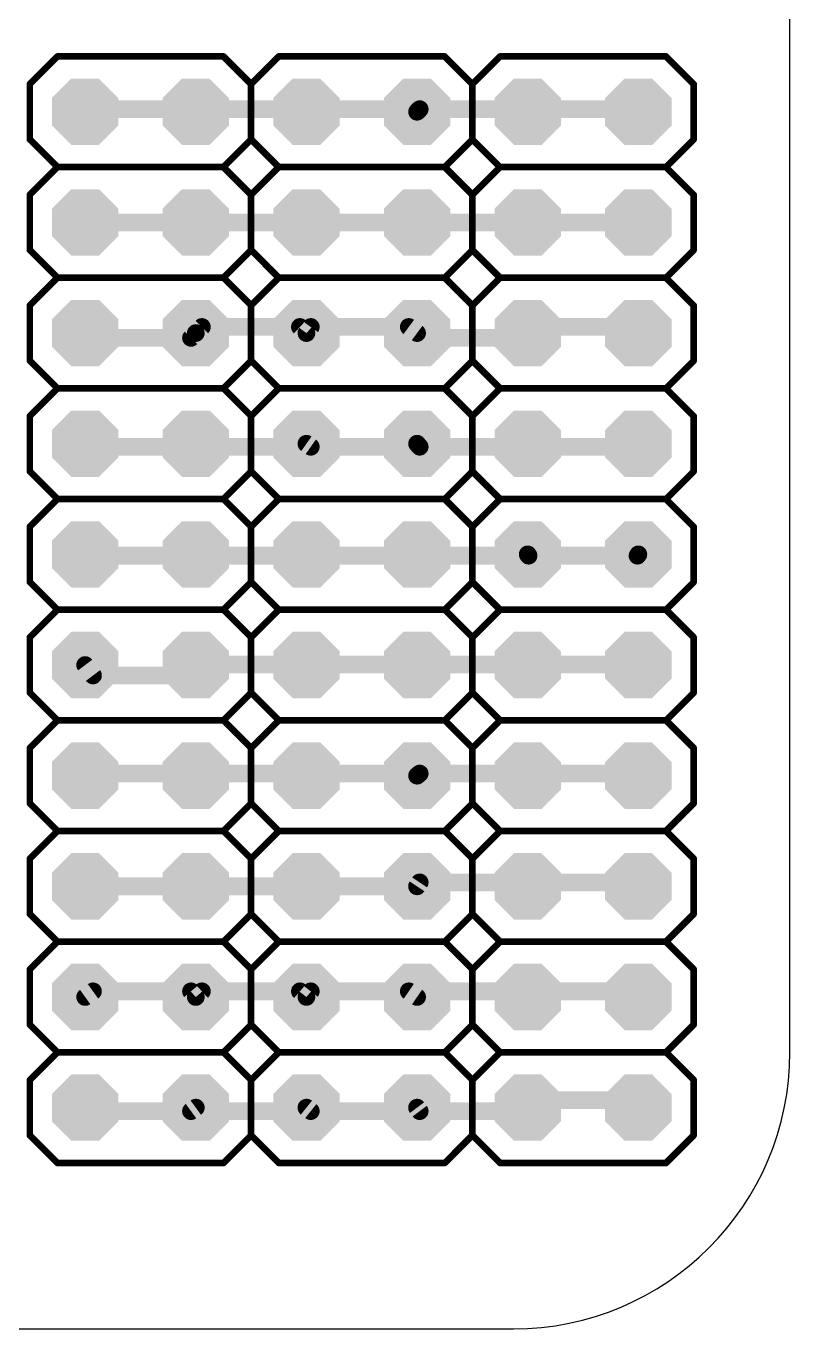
# Model space of a CAD drawing. Extents: x -12 to 133, y -27 to 98.
# Drawn here: x 82.46 to 100, y 0 to 29.91 of the extents above; entities that cross this region are included whole.
import ezdxf

# ---------------------------------------------------------------- set-up
doc = ezdxf.new("R2010")
doc.units = 0
for name, color, linetype in [('1', 12, 'CONTINUOUS'), ('17', 110, 'CONTINUOUS'), ('20', 31, 'CONTINUOUS'), ('21', 253, 'CONTINUOUS'), ('23', 53, 'CONTINUOUS'), ('51', 253, 'CONTINUOUS')]:
    doc.layers.add(name, color=color, linetype=linetype)

# ---------------------------------------------------------------- blocks, each defined once
blk = doc.blocks.new('RECT')
blk.add_solid([(-0.5, -0.5), (0.5, -0.5), (-0.5, 0.5), (0.5, 0.5)])
blk = doc.blocks.new('OCTAGONP')
at = {"const_width": 0.5}
blk.add_lwpolyline([(-0.25, -0.1036), (-0.25, 0.1036), (-0.1036, 0.25), (0.1036, 0.25), (0.25, 0.1036), (0.25, -0.1036), (0.1036, -0.25), (-0.1036, -0.25), (-0.25, -0.1036), (-0.25, 0.1036)], dxfattribs=at)

msp = doc.modelspace()

# ---------------------------------------------------------------- linework, layer by layer
at = {"layer": '1', "const_width": 0.4064}
for points in [[(84, 28), (83.82, 27.94)], [(86.25, 28), (84, 28)], [(86.25, 28), (86.36, 27.94)], [(86.5, 28), (86.36, 27.94)], [(88.75, 28), (86.5, 28)], [(88.75, 28), (88.9, 27.94)], [(89, 28), (88.9, 27.94)], [(91.25, 28), (89, 28)], [(91.25, 28), (91.44, 27.94)], [(91.5, 28), (91.44, 27.94)], [(91.5, 28), (93.75, 28)], [(93.75, 28), (93.98, 27.94)], [(94, 28), (93.98, 27.94)], [(94, 28), (96.5, 28)], [(96.5, 28), (96.52, 27.94)], [(86.36, 25.4), (83.82, 25.4)], [(88.9, 25.4), (86.36, 25.4)], [(91.44, 25.4), (88.9, 25.4)], [(91.44, 25.4), (93.98, 25.4)], [(93.98, 25.4), (96.52, 25.4)], [(84, 22.75), (83.82, 22.86)], [(86.25, 22.75), (86.36, 22.86)], [(86.5, 23), (86.36, 22.86)], [(88.75, 23), (86.5, 23)], [(88.75, 23), (88.9, 22.86)], [(89, 23), (88.9, 22.86)], [(91.25, 23), (89, 23)], [(91.25, 23), (91.44, 22.86)], [(91.5, 22.75), (91.44, 22.86)], [(93.75, 22.75), (93.98, 22.86)], [(94, 23), (93.98, 22.86)], [(94, 23), (96.5, 23)], [(96.5, 23), (96.52, 22.86)], [(86.25, 22.75), (84, 22.75)], [(91.5, 22.75), (93.75, 22.75)], [(84, 20.25), (83.82, 20.32)], [(86.25, 20.25), (84, 20.25)], [(86.25, 20.25), (86.36, 20.32)], [(86.5, 20.25), (86.36, 20.32)], [(88.75, 20.25), (86.5, 20.25)], [(88.75, 20.25), (88.9, 20.32)], [(89, 20.25), (88.9, 20.32)], [(91.25, 20.25), (89, 20.25)], [(91.25, 20.25), (91.44, 20.32)], [(91.5, 20.25), (91.44, 20.32)], [(91.5, 20.25), (93.75, 20.25)], [(93.75, 20.25), (93.98, 20.32)], [(94, 20.25), (93.98, 20.32)], [(94, 20.25), (96.5, 20.25)], [(96.5, 20.25), (96.52, 20.32)], [(84, 17.75), (83.82, 17.78)], [(86.25, 17.75), (84, 17.75)], [(86.25, 17.75), (86.36, 17.78)], [(86.5, 17.75), (86.36, 17.78)], [(88.75, 17.75), (86.5, 17.75)], [(88.75, 17.75), (88.9, 17.78)], [(89, 17.75), (88.9, 17.78)], [(91.25, 17.75), (89, 17.75)], [(91.25, 17.75), (91.44, 17.78)], [(91.5, 17.75), (91.44, 17.78)], [(91.5, 17.75), (93.75, 17.75)], [(93.75, 17.75), (93.98, 17.78)], [(94, 17.75), (93.98, 17.78)], [(94, 17.75), (96.5, 17.75)], [(96.5, 17.75), (96.52, 17.78)], [(84, 15), (83.82, 15.24)], [(86.25, 15), (86.36, 15.24)], [(86.5, 15.25), (86.36, 15.24)], [(88.75, 15.25), (86.5, 15.25)], [(88.75, 15.25), (88.9, 15.24)], [(89, 15.25), (88.9, 15.24)], [(91.25, 15.25), (89, 15.25)], [(91.25, 15.25), (91.44, 15.24)], [(91.5, 15.25), (91.44, 15.24)], [(91.5, 15.25), (93.75, 15.25)], [(93.75, 15.25), (93.98, 15.24)], [(94, 15.25), (93.98, 15.24)], [(94, 15.25), (96.5, 15.25)], [(96.5, 15.25), (96.52, 15.24)], [(86.25, 15), (84, 15)], [(84, 12.75), (83.82, 12.7)], [(86.25, 12.75), (84, 12.75)], [(86.25, 12.75), (86.36, 12.7)], [(86.5, 12.75), (86.36, 12.7)], [(88.75, 12.75), (86.5, 12.75)], [(88.75, 12.75), (88.9, 12.7)], [(89, 12.75), (88.9, 12.7)], [(91.25, 12.75), (89, 12.75)], [(91.25, 12.75), (91.44, 12.7)], [(91.5, 12.75), (91.44, 12.7)], [(91.5, 12.75), (93.75, 12.75)], [(93.75, 12.75), (93.98, 12.7)], [(94, 12.75), (93.98, 12.7)], [(94, 12.75), (96.5, 12.75)], [(96.5, 12.75), (96.52, 12.7)], [(86.36, 10.16), (83.82, 10.16)], [(88.9, 10.16), (86.36, 10.16)], [(91.44, 10.16), (88.9, 10.16)], [(91.5, 10.25), (91.44, 10.16)], [(91.5, 10.25), (93.75, 10.25)], [(93.75, 10.25), (93.98, 10.16)], [(94, 10.25), (93.98, 10.16)], [(94, 10.25), (96.5, 10.25)], [(96.5, 10.25), (96.52, 10.16)], [(84, 7.75), (83.82, 7.62)], [(86.25, 7.75), (84, 7.75)], [(86.25, 7.75), (86.36, 7.62)], [(86.5, 7.75), (86.36, 7.62)], [(88.75, 7.75), (86.5, 7.75)], [(88.75, 7.75), (88.9, 7.62)], [(89, 7.75), (88.9, 7.62)], [(91.25, 7.75), (89, 7.75)], [(91.25, 7.75), (91.44, 7.62)], [(91.5, 7.75), (91.44, 7.62)], [(91.5, 7.75), (93.75, 7.75)], [(93.75, 7.75), (93.98, 7.62)], [(94, 7.75), (93.98, 7.62)], [(94, 7.75), (96.5, 7.75)], [(96.5, 7.75), (96.52, 7.62)], [(94, 5.25), (93.98, 5.08)], [(94, 5.25), (96.5, 5.25)], [(96.5, 5.25), (96.52, 5.08)], [(84, 5), (83.82, 5.08)], [(86.25, 5), (84, 5)], [(86.25, 5), (86.36, 5.08)], [(86.5, 5), (86.36, 5.08)], [(88.75, 5), (86.5, 5)], [(88.75, 5), (88.9, 5.08)], [(89, 5), (88.9, 5.08)], [(91.25, 5), (89, 5)], [(91.25, 5), (91.44, 5.08)], [(91.5, 5), (91.44, 5.08)], [(91.5, 5), (93.75, 5)], [(93.75, 5), (93.98, 5.08)]]:
    msp.add_lwpolyline(points, dxfattribs=at)
at = {"layer": '1', "const_width": 0.2032}
for points in [[(83.7879, 28.0364, 1), (83.8521, 27.8436)], [(84, 28.1016, 1), (84, 27.8984)], [(84.0321, 27.9036, 1), (83.9679, 28.0964)], [(86.2987, 28.0892, 1), (86.2013, 27.9108)], [(86.25, 27.8984, 1), (86.25, 28.1016)], [(86.32, 28.0334, 1), (86.4, 27.8466)], [(86.3113, 27.8508, 1), (86.4087, 28.0292)], [(86.5, 28.1016, 1), (86.5, 27.8984)], [(86.54, 27.9066, 1), (86.46, 28.0934)], [(88.7877, 28.0943, 1), (88.7123, 27.9057)], [(88.75, 27.8984, 1), (88.75, 28.1016)], [(88.8477, 28.0271, 1), (88.9523, 27.8529)], [(88.8623, 27.8457, 1), (88.9377, 28.0343)], [(89, 28.1016, 1), (89, 27.8984)], [(89.0523, 27.9129, 1), (88.9477, 28.0871)], [(91.2806, 28.0969, 1), (91.2194, 27.9031)], [(91.25, 27.8984, 1), (91.25, 28.1016)], [(91.3682, 28.0118, 1), (91.5118, 27.8682)], [(91.5, 28.1016, 1), (91.5, 27.8984)], [(91.4094, 27.8431, 1), (91.4706, 28.0369)], [(91.5718, 27.9282, 1), (91.4282, 28.0718)], [(93.7756, 28.0983, 1), (93.7244, 27.9017)], [(93.75, 27.8984, 1), (93.75, 28.1016)], [(94, 28.1016, 1), (94, 27.8984)], [(94.0964, 27.9679, 1), (93.9036, 28.0321)], [(93.9544, 27.8417, 1), (94.0056, 28.0383)], [(96.5964, 28.0321, 1), (96.4036, 27.9679)], [(96.5, 27.8984, 1), (96.5, 28.1016)], [(93.8836, 27.9721, 1), (94.0764, 27.9079)], [(96.4236, 27.9079, 1), (96.6164, 27.9721)], [(83.82, 25.5016, 1), (83.82, 25.2984)], [(86.36, 25.5016, 1), (86.36, 25.2984)], [(86.36, 25.2984, 1), (86.36, 25.5016)], [(88.9, 25.5016, 1), (88.9, 25.2984)], [(88.9, 25.2984, 1), (88.9, 25.5016)], [(91.44, 25.5016, 1), (91.44, 25.2984)], [(91.44, 25.2984, 1), (91.44, 25.5016)], [(93.98, 25.5016, 1), (93.98, 25.2984)], [(93.98, 25.2984, 1), (93.98, 25.5016)], [(96.52, 25.2984, 1), (96.52, 25.5016)], [(83.873, 22.9467, 1), (83.767, 22.7733)], [(86.2882, 22.9318, 1), (86.4318, 22.7882)], [(86.4318, 22.7882, 1), (86.2882, 22.9318)], [(86.5, 23.1016, 1), (86.5, 22.8984)], [(86.5718, 22.9282, 1), (86.4282, 23.0718)], [(88.8193, 23.0743, 1), (88.6807, 22.9257)], [(88.75, 22.8984, 1), (88.75, 23.1016)], [(88.8307, 22.7857, 1), (88.9693, 22.9343)], [(89, 23.1016, 1), (89, 22.8984)], [(89.0827, 22.9409, 1), (88.9173, 23.0591)], [(91.3103, 23.0818, 1), (91.1897, 22.9182)], [(91.25, 22.8984, 1), (91.25, 23.1016)], [(91.5292, 22.9087, 1), (91.3508, 22.8113)], [(91.3797, 22.7782, 1), (91.5003, 22.9418)], [(94, 23.1016, 1), (94, 22.8984)], [(94.1006, 22.9856, 1), (93.8994, 23.0144)], [(94.0238, 22.7683, 1), (93.9362, 22.9517)], [(96.6006, 23.0144, 1), (96.3994, 22.9856)], [(96.5, 22.8984, 1), (96.5, 23.1016)], [(84, 22.8516, 1), (84, 22.6484)], [(83.947, 22.6633, 1), (84.053, 22.8367)], [(86.1782, 22.8218, 1), (86.3218, 22.6782)], [(86.25, 22.6484, 1), (86.25, 22.8516)], [(88.8173, 22.9191, 1), (88.9827, 22.8009)], [(91.5, 22.8516, 1), (91.5, 22.6484)], [(91.4108, 22.7013, 1), (91.5892, 22.7987)], [(93.7062, 22.8417, 1), (93.7938, 22.6583)], [(93.75, 22.6484, 1), (93.75, 22.8516)], [(93.8794, 22.8744, 1), (94.0806, 22.8456)], [(96.4194, 22.8456, 1), (96.6206, 22.8744)], [(83.8568, 20.4147, 1), (83.7832, 20.2253)], [(84, 20.3516, 1), (84, 20.1484)], [(83.9632, 20.1553, 1), (84.0368, 20.3447)], [(86.1955, 20.3357, 1), (86.3045, 20.1643)], [(86.25, 20.1484, 1), (86.25, 20.3516)], [(86.4054, 20.4109, 1), (86.3146, 20.2291)], [(86.4145, 20.2343, 1), (86.3055, 20.4057)], [(86.5, 20.3516, 1), (86.5, 20.1484)], [(86.4546, 20.1591, 1), (86.5454, 20.3409)], [(88.707, 20.3421, 1), (88.793, 20.1579)], [(88.75, 20.1484, 1), (88.75, 20.3516)], [(88.9583, 20.4032, 1), (88.8417, 20.2368)], [(88.943, 20.2279, 1), (88.857, 20.4121)], [(89, 20.3516, 1), (89, 20.1484)], [(88.9417, 20.1668, 1), (89.0583, 20.3332)], [(91.2149, 20.3453, 1), (91.2851, 20.1547)], [(91.25, 20.1484, 1), (91.25, 20.3516)], [(91.5171, 20.3861, 1), (91.3629, 20.2539)], [(91.5, 20.3516, 1), (91.5, 20.1484)], [(91.4751, 20.2247, 1), (91.4049, 20.4153)], [(91.4229, 20.1839, 1), (91.5771, 20.3161)], [(93.7204, 20.3472, 1), (93.7796, 20.1528)], [(93.75, 20.1484, 1), (93.75, 20.3516)], [(94.0777, 20.3479, 1), (93.8823, 20.2921)], [(94, 20.3516, 1), (94, 20.1484)], [(93.9023, 20.2221, 1), (94.0977, 20.2779)], [(94.0096, 20.2228, 1), (93.9504, 20.4172)], [(96.4023, 20.2779, 1), (96.5977, 20.2221)], [(96.6177, 20.2921, 1), (96.4223, 20.3479)], [(96.5, 20.1484, 1), (96.5, 20.3516)], [(83.8367, 17.8802, 1), (83.8033, 17.6798)], [(84, 17.8516, 1), (84, 17.6484)], [(83.9833, 17.6498, 1), (84.0167, 17.8502)], [(86.2233, 17.848, 1), (86.2767, 17.652)], [(86.25, 17.6484, 1), (86.25, 17.8516)], [(86.3813, 17.8793, 1), (86.3387, 17.6807)], [(86.3867, 17.682, 1), (86.3333, 17.878)], [(86.5, 17.8516, 1), (86.5, 17.6484)], [(86.4787, 17.6507, 1), (86.5213, 17.8493)], [(88.7301, 17.8496, 1), (88.7699, 17.6504)], [(88.75, 17.6484, 1), (88.75, 17.8516)], [(88.9292, 17.8773, 1), (88.8708, 17.6827)], [(88.9199, 17.6804, 1), (88.8801, 17.8796)], [(89, 17.8516, 1), (89, 17.6484)], [(88.9708, 17.6527, 1), (89.0292, 17.8473)], [(91.2342, 17.8504, 1), (91.2658, 17.6496)], [(91.25, 17.6484, 1), (91.25, 17.8516)], [(91.4854, 17.8709, 1), (91.3946, 17.6891)], [(91.5, 17.8516, 1), (91.5, 17.6484)], [(91.4558, 17.6796, 1), (91.4242, 17.8804)], [(93.7369, 17.8507, 1), (93.7631, 17.6493)], [(93.75, 17.6484, 1), (93.75, 17.8516)], [(94.0645, 17.8364, 1), (93.8955, 17.7236)], [(94, 17.8516, 1), (94, 17.6484)], [(93.9931, 17.6793, 1), (93.9669, 17.8807)], [(96.6045, 17.7236, 1), (96.4355, 17.8364)], [(96.5, 17.6484, 1), (96.5, 17.8516)], [(91.4546, 17.6591, 1), (91.5454, 17.8409)], [(93.9155, 17.6936, 1), (94.0845, 17.8064)], [(96.4155, 17.8064, 1), (96.5845, 17.6936)], [(83.9013, 15.301, 1), (83.7387, 15.179)], [(86.3528, 15.3413, 1), (86.3672, 15.1387)], [(86.4524, 15.1977, 1), (86.2676, 15.2823)], [(86.5, 15.3516, 1), (86.5, 15.1484)], [(86.5072, 15.1487, 1), (86.4928, 15.3513)], [(88.7568, 15.3514, 1), (88.7432, 15.1486)], [(88.75, 15.1484, 1), (88.75, 15.3516)], [(88.8899, 15.3411, 1), (88.9101, 15.1389)], [(88.8932, 15.1386, 1), (88.9068, 15.3414)], [(89, 15.3516, 1), (89, 15.1484)], [(89.0101, 15.1489, 1), (88.9899, 15.3511)], [(91.2553, 15.3515, 1), (91.2447, 15.1485)], [(91.25, 15.1484, 1), (91.25, 15.3516)], [(91.4233, 15.3402, 1), (91.4567, 15.1398)], [(91.5, 15.3516, 1), (91.5, 15.1484)], [(91.4347, 15.1385, 1), (91.4453, 15.3415)], [(91.5167, 15.1498, 1), (91.4833, 15.3502)], [(93.7544, 15.3515, 1), (93.7456, 15.1485)], [(93.75, 15.1484, 1), (93.75, 15.3516)], [(93.9346, 15.3309, 1), (94.0254, 15.1491)], [(94, 15.3516, 1), (94, 15.1484)], [(94.0454, 15.1591, 1), (93.9546, 15.3409)], [(93.9756, 15.1385, 1), (93.9844, 15.3415)], [(96.5454, 15.3409, 1), (96.4546, 15.1591)], [(96.4746, 15.1491, 1), (96.5654, 15.3309)], [(96.5, 15.1484, 1), (96.5, 15.3516)], [(84, 15.1016, 1), (84, 14.8984)], [(83.9187, 14.939, 1), (84.0813, 15.061)], [(86.1576, 15.0423, 1), (86.3424, 14.9577)], [(86.25, 14.8984, 1), (86.25, 15.1016)], [(83.7928, 12.7979, 1), (83.8472, 12.6021)], [(84, 12.8516, 1), (84, 12.6484)], [(84.0272, 12.6521, 1), (83.9728, 12.8479)], [(86.292, 12.8425, 1), (86.208, 12.6575)], [(86.25, 12.6484, 1), (86.25, 12.8516)], [(86.3258, 12.7957, 1), (86.3942, 12.6043)], [(86.318, 12.6075, 1), (86.402, 12.7925)], [(86.5, 12.8516, 1), (86.5, 12.6484)], [(86.5342, 12.6543, 1), (86.4658, 12.8457)], [(88.7821, 12.8464, 1), (88.7179, 12.6536)], [(88.75, 12.6484, 1), (88.75, 12.8516)], [(88.8546, 12.7909, 1), (88.9454, 12.6091)], [(88.8679, 12.6036, 1), (88.9321, 12.7964)], [(89, 12.8516, 1), (89, 12.6484)], [(89.0454, 12.6591, 1), (88.9546, 12.8409)], [(91.2759, 12.8483, 1), (91.2241, 12.6517)], [(91.25, 12.6484, 1), (91.25, 12.8516)], [(91.375, 12.7781, 1), (91.505, 12.6219)], [(91.5, 12.8516, 1), (91.5, 12.6484)], [(91.4141, 12.6017, 1), (91.4659, 12.7983)], [(91.565, 12.6719, 1), (91.435, 12.8281)], [(93.7716, 12.8493, 1), (93.7284, 12.6507)], [(93.75, 12.6484, 1), (93.75, 12.8516)], [(94, 12.8516, 1), (94, 12.6484)], [(94.0943, 12.7123, 1), (93.9057, 12.7877)], [(93.9584, 12.6007, 1), (94.0016, 12.7993)], [(96.5943, 12.7877, 1), (96.4057, 12.7123)], [(96.5, 12.6484, 1), (96.5, 12.8516)], [(93.8857, 12.7377, 1), (94.0743, 12.6623)], [(96.4257, 12.6623, 1), (96.6143, 12.7377)], [(83.82, 10.2616, 1), (83.82, 10.0584)], [(86.36, 10.2616, 1), (86.36, 10.0584)], [(86.36, 10.0584, 1), (86.36, 10.2616)], [(88.9, 10.2616, 1), (88.9, 10.0584)], [(88.9, 10.0584, 1), (88.9, 10.2616)], [(91.3555, 10.2164, 1), (91.5245, 10.1036)], [(91.5, 10.3516, 1), (91.5, 10.1484)], [(91.5845, 10.1936, 1), (91.4155, 10.3064)], [(91.44, 10.0584, 1), (91.44, 10.2616)], [(93.787, 10.3446, 1), (93.713, 10.1554)], [(93.75, 10.1484, 1), (93.75, 10.3516)], [(93.8808, 10.182, 1), (94.0792, 10.138)], [(94, 10.3516, 1), (94, 10.1484)], [(94.0992, 10.228, 1), (93.9008, 10.272)], [(93.943, 10.0654, 1), (94.017, 10.2546)], [(96.5992, 10.272, 1), (96.4008, 10.228)], [(96.4208, 10.138, 1), (96.6192, 10.182)], [(96.5, 10.1484, 1), (96.5, 10.3516)], [(83.7605, 7.7024, 1), (83.8795, 7.5376)], [(84, 7.8516, 1), (84, 7.6484)], [(84.0595, 7.6676, 1), (83.9405, 7.8324)], [(86.3276, 7.8156, 1), (86.1724, 7.6844)], [(86.25, 7.6484, 1), (86.25, 7.8516)], [(86.2909, 7.6945, 1), (86.4291, 7.5455)], [(86.2824, 7.5544, 1), (86.4376, 7.6856)], [(86.5, 7.8516, 1), (86.5, 7.6484)], [(86.5691, 7.6755, 1), (86.4309, 7.8245)], [(88.8165, 7.8268, 1), (88.6835, 7.6732)], [(88.75, 7.6484, 1), (88.75, 7.8516)], [(88.8195, 7.6819, 1), (88.9805, 7.5581)], [(88.8335, 7.5432, 1), (88.9665, 7.6968)], [(89, 7.8516, 1), (89, 7.6484)], [(89.0805, 7.6881, 1), (88.9195, 7.8119)], [(91.3074, 7.8339, 1), (91.1926, 7.6661)], [(91.25, 7.6484, 1), (91.25, 7.8516)], [(91.3826, 7.5361, 1), (91.4974, 7.7039)], [(91.5, 7.8516, 1), (91.5, 7.6484)], [(91.5922, 7.7074, 1), (91.4078, 7.7926)], [(93.8, 7.8384, 1), (93.7, 7.6616)], [(93.75, 7.6484, 1), (93.75, 7.8516)], [(94, 7.8516, 1), (94, 7.6484)], [(94.1004, 7.7346, 1), (93.8996, 7.7654)], [(93.93, 7.5316, 1), (94.03, 7.7084)], [(96.6004, 7.7654, 1), (96.3996, 7.7346)], [(96.5, 7.6484, 1), (96.5, 7.8516)], [(91.3478, 7.6626, 1), (91.5322, 7.5774)], [(93.8796, 7.6354, 1), (94.0804, 7.6046)], [(96.4196, 7.6046, 1), (96.6204, 7.6354)], [(94, 5.3516, 1), (94, 5.1484)], [(94.1009, 5.2381, 1), (93.8991, 5.2619)], [(96.6009, 5.2619, 1), (96.3991, 5.2381)], [(96.5, 5.1484, 1), (96.5, 5.3516)], [(83.8613, 5.1728, 1), (83.7787, 4.9872)], [(84, 5.1016, 1), (84, 4.8984)], [(83.9587, 4.9072, 1), (84.0413, 5.0928)], [(86.1902, 5.0822, 1), (86.3098, 4.9178)], [(86.25, 4.8984, 1), (86.25, 5.1016)], [(86.4104, 5.1682, 1), (86.3096, 4.9918)], [(86.4198, 4.9978, 1), (86.3002, 5.1622)], [(86.5, 5.1016, 1), (86.5, 4.8984)], [(86.4496, 4.9118, 1), (86.5504, 5.0882)], [(88.7022, 5.0896, 1), (88.7978, 4.9104)], [(88.75, 4.8984, 1), (88.75, 5.1016)], [(88.9635, 5.1593, 1), (88.8365, 5.0007)], [(88.9478, 4.9904, 1), (88.8522, 5.1696)], [(89, 5.1016, 1), (89, 4.8984)], [(88.9365, 4.9207, 1), (89.0635, 5.0793)], [(91.2106, 5.0936, 1), (91.2894, 4.9064)], [(91.25, 4.8984, 1), (91.25, 5.1016)], [(91.5213, 5.141, 1), (91.3587, 5.019)], [(91.5, 5.1016, 1), (91.5, 4.8984)], [(91.4794, 4.9864, 1), (91.4006, 5.1736)], [(91.4187, 4.939, 1), (91.5813, 5.061)], [(93.7166, 5.096, 1), (93.7834, 4.904)], [(93.75, 4.8984, 1), (93.75, 5.1016)], [(93.8791, 5.0919, 1), (94.0809, 5.0681)], [(94.0134, 4.984, 1), (93.9466, 5.176)], [(96.4191, 5.0681, 1), (96.6209, 5.0919)]]:
    msp.add_lwpolyline(points, format="xyb", dxfattribs=at)
at = {"layer": '20'}
for p, q in [((100, 6.35), (100, 83.65)), ((6.35, 0), (93.65, 0))]:
    msp.add_line(p, q, dxfattribs=at)
msp.add_arc((93.65, 6.35), 6.35, 270, 0, dxfattribs=at)
at = {"layer": '21', "const_width": 0.1524}
for points in [[(82.55, 28.575), (83.185, 29.21)], [(83.185, 29.21), (86.995, 29.21)], [(86.995, 29.21), (87.63, 28.575)], [(87.63, 28.575), (88.265, 29.21)], [(88.265, 29.21), (92.075, 29.21)], [(92.075, 29.21), (92.71, 28.575)], [(92.71, 28.575), (93.345, 29.21)], [(93.345, 29.21), (97.155, 29.21)], [(97.155, 29.21), (97.79, 28.575)], [(82.55, 27.305), (82.55, 28.575)], [(87.63, 27.305), (87.63, 28.575)], [(87.63, 27.305), (87.63, 28.575)], [(92.71, 27.305), (92.71, 28.575)], [(92.71, 27.305), (92.71, 28.575)], [(97.79, 27.305), (97.79, 28.575)], [(83.185, 26.67), (82.55, 27.305)], [(86.995, 26.67), (87.63, 27.305)], [(88.265, 26.67), (87.63, 27.305)], [(92.075, 26.67), (92.71, 27.305)], [(93.345, 26.67), (92.71, 27.305)], [(97.155, 26.67), (97.79, 27.305)], [(82.55, 26.035), (83.185, 26.67)], [(83.185, 26.67), (86.995, 26.67)], [(86.995, 26.67), (87.63, 26.035)], [(87.63, 26.035), (88.265, 26.67)], [(88.265, 26.67), (92.075, 26.67)], [(92.075, 26.67), (92.71, 26.035)], [(92.71, 26.035), (93.345, 26.67)], [(93.345, 26.67), (97.155, 26.67)], [(97.155, 26.67), (97.79, 26.035)], [(82.55, 24.765), (82.55, 26.035)], [(87.63, 24.765), (87.63, 26.035)], [(87.63, 24.765), (87.63, 26.035)], [(92.71, 24.765), (92.71, 26.035)], [(92.71, 24.765), (92.71, 26.035)], [(97.79, 24.765), (97.79, 26.035)], [(83.185, 24.13), (82.55, 24.765)], [(86.995, 24.13), (87.63, 24.765)], [(88.265, 24.13), (87.63, 24.765)], [(92.075, 24.13), (92.71, 24.765)], [(93.345, 24.13), (92.71, 24.765)], [(97.155, 24.13), (97.79, 24.765)], [(82.55, 23.495), (83.185, 24.13)], [(83.185, 24.13), (86.995, 24.13)], [(86.995, 24.13), (87.63, 23.495)], [(87.63, 23.495), (88.265, 24.13)], [(88.265, 24.13), (92.075, 24.13)], [(92.075, 24.13), (92.71, 23.495)], [(92.71, 23.495), (93.345, 24.13)], [(93.345, 24.13), (97.155, 24.13)], [(97.155, 24.13), (97.79, 23.495)], [(82.55, 22.225), (82.55, 23.495)], [(87.63, 22.225), (87.63, 23.495)], [(87.63, 22.225), (87.63, 23.495)], [(92.71, 22.225), (92.71, 23.495)], [(92.71, 22.225), (92.71, 23.495)], [(97.79, 22.225), (97.79, 23.495)], [(83.185, 21.59), (82.55, 22.225)], [(86.995, 21.59), (87.63, 22.225)], [(88.265, 21.59), (87.63, 22.225)], [(92.075, 21.59), (92.71, 22.225)], [(93.345, 21.59), (92.71, 22.225)], [(97.155, 21.59), (97.79, 22.225)], [(82.55, 20.955), (83.185, 21.59)], [(83.185, 21.59), (86.995, 21.59)], [(86.995, 21.59), (87.63, 20.955)], [(87.63, 20.955), (88.265, 21.59)], [(88.265, 21.59), (92.075, 21.59)], [(92.075, 21.59), (92.71, 20.955)], [(92.71, 20.955), (93.345, 21.59)], [(93.345, 21.59), (97.155, 21.59)], [(97.155, 21.59), (97.79, 20.955)], [(82.55, 19.685), (82.55, 20.955)], [(87.63, 19.685), (87.63, 20.955)], [(87.63, 19.685), (87.63, 20.955)], [(92.71, 19.685), (92.71, 20.955)], [(92.71, 19.685), (92.71, 20.955)], [(97.79, 19.685), (97.79, 20.955)], [(83.185, 19.05), (82.55, 19.685)], [(86.995, 19.05), (87.63, 19.685)], [(88.265, 19.05), (87.63, 19.685)], [(92.075, 19.05), (92.71, 19.685)], [(93.345, 19.05), (92.71, 19.685)], [(97.155, 19.05), (97.79, 19.685)], [(82.55, 18.415), (83.185, 19.05)], [(83.185, 19.05), (86.995, 19.05)], [(87.63, 18.415), (86.995, 19.05)], [(87.63, 18.415), (88.265, 19.05)], [(88.265, 19.05), (92.075, 19.05)], [(92.71, 18.415), (92.075, 19.05)], [(92.71, 18.415), (93.345, 19.05)], [(93.345, 19.05), (97.155, 19.05)], [(97.79, 18.415), (97.155, 19.05)], [(82.55, 17.145), (82.55, 18.415)], [(87.63, 17.145), (87.63, 18.415)], [(87.63, 17.145), (87.63, 18.415)], [(92.71, 17.145), (92.71, 18.415)], [(92.71, 17.145), (92.71, 18.415)], [(97.79, 17.145), (97.79, 18.415)], [(83.185, 16.51), (82.55, 17.145)], [(86.995, 16.51), (87.63, 17.145)], [(88.265, 16.51), (87.63, 17.145)], [(92.075, 16.51), (92.71, 17.145)], [(93.345, 16.51), (92.71, 17.145)], [(97.155, 16.51), (97.79, 17.145)], [(82.55, 15.875), (83.185, 16.51)], [(83.185, 16.51), (86.995, 16.51)], [(87.63, 15.875), (86.995, 16.51)], [(87.63, 15.875), (88.265, 16.51)], [(88.265, 16.51), (92.075, 16.51)], [(92.71, 15.875), (92.075, 16.51)], [(92.71, 15.875), (93.345, 16.51)], [(93.345, 16.51), (97.155, 16.51)], [(97.79, 15.875), (97.155, 16.51)], [(82.55, 14.605), (82.55, 15.875)], [(87.63, 14.605), (87.63, 15.875)], [(87.63, 14.605), (87.63, 15.875)], [(92.71, 14.605), (92.71, 15.875)], [(92.71, 14.605), (92.71, 15.875)], [(97.79, 14.605), (97.79, 15.875)], [(83.185, 13.97), (82.55, 14.605)], [(86.995, 13.97), (87.63, 14.605)], [(88.265, 13.97), (87.63, 14.605)], [(92.075, 13.97), (92.71, 14.605)], [(93.345, 13.97), (92.71, 14.605)], [(97.155, 13.97), (97.79, 14.605)], [(82.55, 13.335), (83.185, 13.97)], [(83.185, 13.97), (86.995, 13.97)], [(87.63, 13.335), (86.995, 13.97)], [(87.63, 13.335), (88.265, 13.97)], [(88.265, 13.97), (92.075, 13.97)], [(92.71, 13.335), (92.075, 13.97)], [(92.71, 13.335), (93.345, 13.97)], [(93.345, 13.97), (97.155, 13.97)], [(97.79, 13.335), (97.155, 13.97)], [(82.55, 12.065), (82.55, 13.335)], [(87.63, 12.065), (87.63, 13.335)], [(87.63, 12.065), (87.63, 13.335)], [(92.71, 12.065), (92.71, 13.335)], [(92.71, 12.065), (92.71, 13.335)], [(97.79, 12.065), (97.79, 13.335)], [(83.185, 11.43), (82.55, 12.065)], [(86.995, 11.43), (87.63, 12.065)], [(88.265, 11.43), (87.63, 12.065)], [(92.075, 11.43), (92.71, 12.065)], [(93.345, 11.43), (92.71, 12.065)], [(97.155, 11.43), (97.79, 12.065)], [(82.55, 10.795), (83.185, 11.43)], [(83.185, 11.43), (86.995, 11.43)], [(87.63, 10.795), (86.995, 11.43)], [(87.63, 10.795), (88.265, 11.43)], [(88.265, 11.43), (92.075, 11.43)], [(92.71, 10.795), (92.075, 11.43)], [(92.71, 10.795), (93.345, 11.43)], [(93.345, 11.43), (97.155, 11.43)], [(97.79, 10.795), (97.155, 11.43)], [(82.55, 9.525), (82.55, 10.795)], [(87.63, 9.525), (87.63, 10.795)], [(87.63, 9.525), (87.63, 10.795)], [(92.71, 9.525), (92.71, 10.795)], [(92.71, 9.525), (92.71, 10.795)], [(97.79, 9.525), (97.79, 10.795)], [(83.185, 8.89), (82.55, 9.525)], [(86.995, 8.89), (87.63, 9.525)], [(88.265, 8.89), (87.63, 9.525)], [(92.075, 8.89), (92.71, 9.525)], [(93.345, 8.89), (92.71, 9.525)], [(97.155, 8.89), (97.79, 9.525)], [(82.55, 8.255), (83.185, 8.89)], [(83.185, 8.89), (86.995, 8.89)], [(87.63, 8.255), (86.995, 8.89)], [(87.63, 8.255), (88.265, 8.89)], [(88.265, 8.89), (92.075, 8.89)], [(92.71, 8.255), (92.075, 8.89)], [(92.71, 8.255), (93.345, 8.89)], [(93.345, 8.89), (97.155, 8.89)], [(97.79, 8.255), (97.155, 8.89)], [(82.55, 6.985), (82.55, 8.255)], [(87.63, 6.985), (87.63, 8.255)], [(87.63, 6.985), (87.63, 8.255)], [(92.71, 6.985), (92.71, 8.255)], [(92.71, 6.985), (92.71, 8.255)], [(97.79, 6.985), (97.79, 8.255)], [(83.185, 6.35), (82.55, 6.985)], [(86.995, 6.35), (87.63, 6.985)], [(88.265, 6.35), (87.63, 6.985)], [(92.075, 6.35), (92.71, 6.985)], [(93.345, 6.35), (92.71, 6.985)], [(97.155, 6.35), (97.79, 6.985)], [(82.55, 5.715), (83.185, 6.35)], [(83.185, 6.35), (86.995, 6.35)], [(87.63, 5.715), (86.995, 6.35)], [(87.63, 5.715), (88.265, 6.35)], [(88.265, 6.35), (92.075, 6.35)], [(92.71, 5.715), (92.075, 6.35)], [(92.71, 5.715), (93.345, 6.35)], [(93.345, 6.35), (97.155, 6.35)], [(97.79, 5.715), (97.155, 6.35)], [(82.55, 4.445), (82.55, 5.715)], [(87.63, 4.445), (87.63, 5.715)], [(87.63, 4.445), (87.63, 5.715)], [(92.71, 4.445), (92.71, 5.715)], [(92.71, 4.445), (92.71, 5.715)], [(97.79, 4.445), (97.79, 5.715)], [(83.185, 3.81), (82.55, 4.445)], [(86.995, 3.81), (87.63, 4.445)], [(88.265, 3.81), (87.63, 4.445)], [(92.075, 3.81), (92.71, 4.445)], [(93.345, 3.81), (92.71, 4.445)], [(97.155, 3.81), (97.79, 4.445)], [(86.995, 3.81), (83.185, 3.81)], [(92.075, 3.81), (88.265, 3.81)], [(97.155, 3.81), (93.345, 3.81)]]:
    msp.add_lwpolyline(points, dxfattribs=at)
at = {"layer": '21', "const_width": 0.0762}
for points in [[(83.185, 29.2481, 1), (83.185, 29.1719)], [(83.2119, 29.1831, 1), (83.1581, 29.2369)], [(87.0219, 29.2369, 1), (86.9681, 29.1831)], [(86.995, 29.1719, 1), (86.995, 29.2481)], [(88.265, 29.2481, 1), (88.265, 29.1719)], [(88.2919, 29.1831, 1), (88.2381, 29.2369)], [(92.1019, 29.2369, 1), (92.0481, 29.1831)], [(92.075, 29.1719, 1), (92.075, 29.2481)], [(93.345, 29.2481, 1), (93.345, 29.1719)], [(93.3719, 29.1831, 1), (93.3181, 29.2369)], [(97.1819, 29.2369, 1), (97.1281, 29.1831)], [(97.155, 29.1719, 1), (97.155, 29.2481)], [(82.5881, 28.575, 1), (82.5119, 28.575)], [(82.5231, 28.6019, 1), (82.5769, 28.5481)], [(87.6681, 28.575, 1), (87.5919, 28.575)], [(87.6681, 28.575, 1), (87.5919, 28.575)], [(87.6031, 28.6019, 1), (87.6569, 28.5481)], [(87.6031, 28.5481, 1), (87.6569, 28.6019)], [(92.7481, 28.575, 1), (92.6719, 28.575)], [(92.7481, 28.575, 1), (92.6719, 28.575)], [(92.6831, 28.6019, 1), (92.7369, 28.5481)], [(92.6831, 28.5481, 1), (92.7369, 28.6019)], [(97.8281, 28.575, 1), (97.7519, 28.575)], [(97.7631, 28.5481, 1), (97.8169, 28.6019)], [(82.5119, 27.305, 1), (82.5881, 27.305)], [(82.5769, 27.3319, 1), (82.5231, 27.2781)], [(87.5919, 27.305, 1), (87.6681, 27.305)], [(87.5919, 27.305, 1), (87.6681, 27.305)], [(87.6569, 27.3319, 1), (87.6031, 27.2781)], [(87.6569, 27.2781, 1), (87.6031, 27.3319)], [(92.6719, 27.305, 1), (92.7481, 27.305)], [(92.6719, 27.305, 1), (92.7481, 27.305)], [(92.7369, 27.3319, 1), (92.6831, 27.2781)], [(92.7369, 27.2781, 1), (92.6831, 27.3319)], [(97.7519, 27.305, 1), (97.8281, 27.305)], [(97.8169, 27.2781, 1), (97.7631, 27.3319)], [(83.185, 26.7081, 1), (83.185, 26.6319)], [(83.2119, 26.6431, 1), (83.1581, 26.6969)], [(83.1581, 26.6431, 1), (83.2119, 26.6969)], [(87.0219, 26.6969, 1), (86.9681, 26.6431)], [(86.9681, 26.6969, 1), (87.0219, 26.6431)], [(86.995, 26.6319, 1), (86.995, 26.7081)], [(88.265, 26.7081, 1), (88.265, 26.6319)], [(88.2919, 26.6431, 1), (88.2381, 26.6969)], [(88.2381, 26.6431, 1), (88.2919, 26.6969)], [(92.1019, 26.6969, 1), (92.0481, 26.6431)], [(92.0481, 26.6969, 1), (92.1019, 26.6431)], [(92.075, 26.6319, 1), (92.075, 26.7081)], [(93.345, 26.7081, 1), (93.345, 26.6319)], [(93.3719, 26.6431, 1), (93.3181, 26.6969)], [(93.3181, 26.6431, 1), (93.3719, 26.6969)], [(97.1819, 26.6969, 1), (97.1281, 26.6431)], [(97.1281, 26.6969, 1), (97.1819, 26.6431)], [(97.155, 26.6319, 1), (97.155, 26.7081)], [(82.5881, 26.035, 1), (82.5119, 26.035)], [(82.5231, 26.0619, 1), (82.5769, 26.0081)], [(87.6681, 26.035, 1), (87.5919, 26.035)], [(87.6681, 26.035, 1), (87.5919, 26.035)], [(87.6031, 26.0619, 1), (87.6569, 26.0081)], [(87.6031, 26.0081, 1), (87.6569, 26.0619)], [(92.7481, 26.035, 1), (92.6719, 26.035)], [(92.7481, 26.035, 1), (92.6719, 26.035)], [(92.6831, 26.0619, 1), (92.7369, 26.0081)], [(92.6831, 26.0081, 1), (92.7369, 26.0619)], [(97.8281, 26.035, 1), (97.7519, 26.035)], [(97.7631, 26.0081, 1), (97.8169, 26.0619)], [(82.5769, 24.7919, 1), (82.5231, 24.7381)], [(87.6569, 24.7919, 1), (87.6031, 24.7381)], [(87.6569, 24.7381, 1), (87.6031, 24.7919)], [(92.7369, 24.7919, 1), (92.6831, 24.7381)], [(92.7369, 24.7381, 1), (92.6831, 24.7919)], [(97.8169, 24.7381, 1), (97.7631, 24.7919)], [(82.5119, 24.765, 1), (82.5881, 24.765)], [(87.5919, 24.765, 1), (87.6681, 24.765)], [(87.5919, 24.765, 1), (87.6681, 24.765)], [(92.6719, 24.765, 1), (92.7481, 24.765)], [(92.6719, 24.765, 1), (92.7481, 24.765)], [(97.7519, 24.765, 1), (97.8281, 24.765)], [(83.185, 24.1681, 1), (83.185, 24.0919)], [(83.2119, 24.1031, 1), (83.1581, 24.1569)], [(83.1581, 24.1031, 1), (83.2119, 24.1569)], [(87.0219, 24.1569, 1), (86.9681, 24.1031)], [(86.9681, 24.1569, 1), (87.0219, 24.1031)], [(86.995, 24.0919, 1), (86.995, 24.1681)], [(88.265, 24.1681, 1), (88.265, 24.0919)], [(88.2919, 24.1031, 1), (88.2381, 24.1569)], [(88.2381, 24.1031, 1), (88.2919, 24.1569)], [(92.1019, 24.1569, 1), (92.0481, 24.1031)], [(92.0481, 24.1569, 1), (92.1019, 24.1031)], [(92.075, 24.0919, 1), (92.075, 24.1681)], [(93.345, 24.1681, 1), (93.345, 24.0919)], [(93.3719, 24.1031, 1), (93.3181, 24.1569)], [(93.3181, 24.1031, 1), (93.3719, 24.1569)], [(97.1819, 24.1569, 1), (97.1281, 24.1031)], [(97.1281, 24.1569, 1), (97.1819, 24.1031)], [(97.155, 24.0919, 1), (97.155, 24.1681)], [(82.5881, 23.495, 1), (82.5119, 23.495)], [(82.5231, 23.5219, 1), (82.5769, 23.4681)], [(87.6681, 23.495, 1), (87.5919, 23.495)], [(87.6681, 23.495, 1), (87.5919, 23.495)], [(87.6031, 23.5219, 1), (87.6569, 23.4681)], [(87.6031, 23.4681, 1), (87.6569, 23.5219)], [(92.7481, 23.495, 1), (92.6719, 23.495)], [(92.7481, 23.495, 1), (92.6719, 23.495)], [(92.6831, 23.5219, 1), (92.7369, 23.4681)], [(92.6831, 23.4681, 1), (92.7369, 23.5219)], [(97.8281, 23.495, 1), (97.7519, 23.495)], [(97.7631, 23.4681, 1), (97.8169, 23.5219)], [(82.5119, 22.225, 1), (82.5881, 22.225)], [(82.5769, 22.2519, 1), (82.5231, 22.1981)], [(87.5919, 22.225, 1), (87.6681, 22.225)], [(87.5919, 22.225, 1), (87.6681, 22.225)], [(87.6569, 22.2519, 1), (87.6031, 22.1981)], [(87.6569, 22.1981, 1), (87.6031, 22.2519)], [(92.6719, 22.225, 1), (92.7481, 22.225)], [(92.6719, 22.225, 1), (92.7481, 22.225)], [(92.7369, 22.2519, 1), (92.6831, 22.1981)], [(92.7369, 22.1981, 1), (92.6831, 22.2519)], [(97.7519, 22.225, 1), (97.8281, 22.225)], [(97.8169, 22.1981, 1), (97.7631, 22.2519)], [(83.185, 21.6281, 1), (83.185, 21.5519)], [(83.2119, 21.5631, 1), (83.1581, 21.6169)], [(83.1581, 21.5631, 1), (83.2119, 21.6169)], [(87.0219, 21.6169, 1), (86.9681, 21.5631)], [(86.9681, 21.6169, 1), (87.0219, 21.5631)], [(86.995, 21.5519, 1), (86.995, 21.6281)], [(88.265, 21.6281, 1), (88.265, 21.5519)], [(88.2919, 21.5631, 1), (88.2381, 21.6169)], [(88.2381, 21.5631, 1), (88.2919, 21.6169)], [(92.1019, 21.6169, 1), (92.0481, 21.5631)], [(92.0481, 21.6169, 1), (92.1019, 21.5631)], [(92.075, 21.5519, 1), (92.075, 21.6281)], [(93.345, 21.6281, 1), (93.345, 21.5519)], [(93.3719, 21.5631, 1), (93.3181, 21.6169)], [(93.3181, 21.5631, 1), (93.3719, 21.6169)], [(97.1819, 21.6169, 1), (97.1281, 21.5631)], [(97.1281, 21.6169, 1), (97.1819, 21.5631)], [(97.155, 21.5519, 1), (97.155, 21.6281)], [(82.5881, 20.955, 1), (82.5119, 20.955)], [(82.5231, 20.9819, 1), (82.5769, 20.9281)], [(87.6681, 20.955, 1), (87.5919, 20.955)], [(87.6681, 20.955, 1), (87.5919, 20.955)], [(87.6031, 20.9819, 1), (87.6569, 20.9281)], [(87.6031, 20.9281, 1), (87.6569, 20.9819)], [(92.7481, 20.955, 1), (92.6719, 20.955)], [(92.7481, 20.955, 1), (92.6719, 20.955)], [(92.6831, 20.9819, 1), (92.7369, 20.9281)], [(92.6831, 20.9281, 1), (92.7369, 20.9819)], [(97.8281, 20.955, 1), (97.7519, 20.955)], [(97.7631, 20.9281, 1), (97.8169, 20.9819)], [(82.5769, 19.7119, 1), (82.5231, 19.6581)], [(87.6569, 19.7119, 1), (87.6031, 19.6581)], [(87.6569, 19.6581, 1), (87.6031, 19.7119)], [(92.7369, 19.7119, 1), (92.6831, 19.6581)], [(92.7369, 19.6581, 1), (92.6831, 19.7119)], [(97.8169, 19.6581, 1), (97.7631, 19.7119)], [(82.5119, 19.685, 1), (82.5881, 19.685)], [(87.5919, 19.685, 1), (87.6681, 19.685)], [(87.5919, 19.685, 1), (87.6681, 19.685)], [(92.6719, 19.685, 1), (92.7481, 19.685)], [(92.6719, 19.685, 1), (92.7481, 19.685)], [(97.7519, 19.685, 1), (97.8281, 19.685)], [(83.185, 19.0881, 1), (83.185, 19.0119)], [(83.2119, 19.0231, 1), (83.1581, 19.0769)], [(83.1581, 19.0231, 1), (83.2119, 19.0769)], [(87.0219, 19.0769, 1), (86.9681, 19.0231)], [(86.9681, 19.0769, 1), (87.0219, 19.0231)], [(86.995, 19.0119, 1), (86.995, 19.0881)], [(88.265, 19.0881, 1), (88.265, 19.0119)], [(88.2919, 19.0231, 1), (88.2381, 19.0769)], [(88.2381, 19.0231, 1), (88.2919, 19.0769)], [(92.1019, 19.0769, 1), (92.0481, 19.0231)], [(92.0481, 19.0769, 1), (92.1019, 19.0231)], [(92.075, 19.0119, 1), (92.075, 19.0881)], [(93.345, 19.0881, 1), (93.345, 19.0119)], [(93.3719, 19.0231, 1), (93.3181, 19.0769)], [(93.3181, 19.0231, 1), (93.3719, 19.0769)], [(97.1819, 19.0769, 1), (97.1281, 19.0231)], [(97.1281, 19.0769, 1), (97.1819, 19.0231)], [(97.155, 19.0119, 1), (97.155, 19.0881)], [(82.5881, 18.415, 1), (82.5119, 18.415)], [(82.5231, 18.4419, 1), (82.5769, 18.3881)], [(87.6681, 18.415, 1), (87.5919, 18.415)], [(87.6681, 18.415, 1), (87.5919, 18.415)], [(87.6031, 18.4419, 1), (87.6569, 18.3881)], [(87.6031, 18.3881, 1), (87.6569, 18.4419)], [(92.7481, 18.415, 1), (92.6719, 18.415)], [(92.7481, 18.415, 1), (92.6719, 18.415)], [(92.6831, 18.4419, 1), (92.7369, 18.3881)], [(92.6831, 18.3881, 1), (92.7369, 18.4419)], [(97.8281, 18.415, 1), (97.7519, 18.415)], [(97.7631, 18.3881, 1), (97.8169, 18.4419)], [(82.5119, 17.145, 1), (82.5881, 17.145)], [(82.5769, 17.1719, 1), (82.5231, 17.1181)], [(87.5919, 17.145, 1), (87.6681, 17.145)], [(87.5919, 17.145, 1), (87.6681, 17.145)], [(87.6569, 17.1719, 1), (87.6031, 17.1181)], [(87.6569, 17.1181, 1), (87.6031, 17.1719)], [(92.6719, 17.145, 1), (92.7481, 17.145)], [(92.6719, 17.145, 1), (92.7481, 17.145)], [(92.7369, 17.1719, 1), (92.6831, 17.1181)], [(92.7369, 17.1181, 1), (92.6831, 17.1719)], [(97.7519, 17.145, 1), (97.8281, 17.145)], [(97.8169, 17.1181, 1), (97.7631, 17.1719)], [(83.185, 16.5481, 1), (83.185, 16.4719)], [(83.2119, 16.4831, 1), (83.1581, 16.5369)], [(83.1581, 16.4831, 1), (83.2119, 16.5369)], [(87.0219, 16.5369, 1), (86.9681, 16.4831)], [(86.9681, 16.5369, 1), (87.0219, 16.4831)], [(86.995, 16.4719, 1), (86.995, 16.5481)], [(88.265, 16.5481, 1), (88.265, 16.4719)], [(88.2919, 16.4831, 1), (88.2381, 16.5369)], [(88.2381, 16.4831, 1), (88.2919, 16.5369)], [(92.1019, 16.5369, 1), (92.0481, 16.4831)], [(92.0481, 16.5369, 1), (92.1019, 16.4831)], [(92.075, 16.4719, 1), (92.075, 16.5481)], [(93.345, 16.5481, 1), (93.345, 16.4719)], [(93.3719, 16.4831, 1), (93.3181, 16.5369)], [(93.3181, 16.4831, 1), (93.3719, 16.5369)], [(97.1819, 16.5369, 1), (97.1281, 16.4831)], [(97.1281, 16.5369, 1), (97.1819, 16.4831)], [(97.155, 16.4719, 1), (97.155, 16.5481)], [(82.5881, 15.875, 1), (82.5119, 15.875)], [(82.5231, 15.9019, 1), (82.5769, 15.8481)], [(87.6681, 15.875, 1), (87.5919, 15.875)], [(87.6681, 15.875, 1), (87.5919, 15.875)], [(87.6031, 15.9019, 1), (87.6569, 15.8481)], [(87.6031, 15.8481, 1), (87.6569, 15.9019)], [(92.7481, 15.875, 1), (92.6719, 15.875)], [(92.7481, 15.875, 1), (92.6719, 15.875)], [(92.6831, 15.9019, 1), (92.7369, 15.8481)], [(92.6831, 15.8481, 1), (92.7369, 15.9019)], [(97.8281, 15.875, 1), (97.7519, 15.875)], [(97.7631, 15.8481, 1), (97.8169, 15.9019)], [(82.5769, 14.6319, 1), (82.5231, 14.5781)], [(87.6569, 14.6319, 1), (87.6031, 14.5781)], [(87.6569, 14.5781, 1), (87.6031, 14.6319)], [(92.7369, 14.6319, 1), (92.6831, 14.5781)], [(92.7369, 14.5781, 1), (92.6831, 14.6319)], [(97.8169, 14.5781, 1), (97.7631, 14.6319)], [(82.5119, 14.605, 1), (82.5881, 14.605)], [(87.5919, 14.605, 1), (87.6681, 14.605)], [(87.5919, 14.605, 1), (87.6681, 14.605)], [(92.6719, 14.605, 1), (92.7481, 14.605)], [(92.6719, 14.605, 1), (92.7481, 14.605)], [(97.7519, 14.605, 1), (97.8281, 14.605)], [(83.185, 14.0081, 1), (83.185, 13.9319)], [(83.2119, 13.9431, 1), (83.1581, 13.9969)], [(83.1581, 13.9431, 1), (83.2119, 13.9969)], [(87.0219, 13.9969, 1), (86.9681, 13.9431)], [(86.9681, 13.9969, 1), (87.0219, 13.9431)], [(86.995, 13.9319, 1), (86.995, 14.0081)], [(88.265, 14.0081, 1), (88.265, 13.9319)], [(88.2919, 13.9431, 1), (88.2381, 13.9969)], [(88.2381, 13.9431, 1), (88.2919, 13.9969)], [(92.1019, 13.9969, 1), (92.0481, 13.9431)], [(92.0481, 13.9969, 1), (92.1019, 13.9431)], [(92.075, 13.9319, 1), (92.075, 14.0081)], [(93.345, 14.0081, 1), (93.345, 13.9319)], [(93.3719, 13.9431, 1), (93.3181, 13.9969)], [(93.3181, 13.9431, 1), (93.3719, 13.9969)], [(97.1819, 13.9969, 1), (97.1281, 13.9431)], [(97.1281, 13.9969, 1), (97.1819, 13.9431)], [(97.155, 13.9319, 1), (97.155, 14.0081)], [(82.5881, 13.335, 1), (82.5119, 13.335)], [(82.5231, 13.3619, 1), (82.5769, 13.3081)], [(87.6681, 13.335, 1), (87.5919, 13.335)], [(87.6681, 13.335, 1), (87.5919, 13.335)], [(87.6031, 13.3619, 1), (87.6569, 13.3081)], [(87.6031, 13.3081, 1), (87.6569, 13.3619)], [(92.7481, 13.335, 1), (92.6719, 13.335)], [(92.7481, 13.335, 1), (92.6719, 13.335)], [(92.6831, 13.3619, 1), (92.7369, 13.3081)], [(92.6831, 13.3081, 1), (92.7369, 13.3619)], [(97.8281, 13.335, 1), (97.7519, 13.335)], [(97.7631, 13.3081, 1), (97.8169, 13.3619)], [(82.5119, 12.065, 1), (82.5881, 12.065)], [(82.5769, 12.0919, 1), (82.5231, 12.0381)], [(87.5919, 12.065, 1), (87.6681, 12.065)], [(87.5919, 12.065, 1), (87.6681, 12.065)], [(87.6569, 12.0919, 1), (87.6031, 12.0381)], [(87.6569, 12.0381, 1), (87.6031, 12.0919)], [(92.6719, 12.065, 1), (92.7481, 12.065)], [(92.6719, 12.065, 1), (92.7481, 12.065)], [(92.7369, 12.0919, 1), (92.6831, 12.0381)], [(92.7369, 12.0381, 1), (92.6831, 12.0919)], [(97.7519, 12.065, 1), (97.8281, 12.065)], [(97.8169, 12.0381, 1), (97.7631, 12.0919)], [(83.185, 11.4681, 1), (83.185, 11.3919)], [(83.2119, 11.4031, 1), (83.1581, 11.4569)], [(83.1581, 11.4031, 1), (83.2119, 11.4569)], [(87.0219, 11.4569, 1), (86.9681, 11.4031)], [(86.9681, 11.4569, 1), (87.0219, 11.4031)], [(86.995, 11.3919, 1), (86.995, 11.4681)], [(88.265, 11.4681, 1), (88.265, 11.3919)], [(88.2919, 11.4031, 1), (88.2381, 11.4569)], [(88.2381, 11.4031, 1), (88.2919, 11.4569)], [(92.1019, 11.4569, 1), (92.0481, 11.4031)], [(92.0481, 11.4569, 1), (92.1019, 11.4031)], [(92.075, 11.3919, 1), (92.075, 11.4681)], [(93.345, 11.4681, 1), (93.345, 11.3919)], [(93.3719, 11.4031, 1), (93.3181, 11.4569)], [(93.3181, 11.4031, 1), (93.3719, 11.4569)], [(97.1819, 11.4569, 1), (97.1281, 11.4031)], [(97.1281, 11.4569, 1), (97.1819, 11.4031)], [(97.155, 11.3919, 1), (97.155, 11.4681)], [(82.5881, 10.795, 1), (82.5119, 10.795)], [(82.5231, 10.8219, 1), (82.5769, 10.7681)], [(87.6681, 10.795, 1), (87.5919, 10.795)], [(87.6681, 10.795, 1), (87.5919, 10.795)], [(87.6031, 10.8219, 1), (87.6569, 10.7681)], [(87.6031, 10.7681, 1), (87.6569, 10.8219)], [(92.7481, 10.795, 1), (92.6719, 10.795)], [(92.7481, 10.795, 1), (92.6719, 10.795)], [(92.6831, 10.8219, 1), (92.7369, 10.7681)], [(92.6831, 10.7681, 1), (92.7369, 10.8219)], [(97.8281, 10.795, 1), (97.7519, 10.795)], [(97.7631, 10.7681, 1), (97.8169, 10.8219)], [(82.5769, 9.5519, 1), (82.5231, 9.4981)], [(87.6569, 9.5519, 1), (87.6031, 9.4981)], [(87.6569, 9.4981, 1), (87.6031, 9.5519)], [(92.7369, 9.5519, 1), (92.6831, 9.4981)], [(92.7369, 9.4981, 1), (92.6831, 9.5519)], [(97.8169, 9.4981, 1), (97.7631, 9.5519)], [(82.5119, 9.525, 1), (82.5881, 9.525)], [(87.5919, 9.525, 1), (87.6681, 9.525)], [(87.5919, 9.525, 1), (87.6681, 9.525)], [(92.6719, 9.525, 1), (92.7481, 9.525)], [(92.6719, 9.525, 1), (92.7481, 9.525)], [(97.7519, 9.525, 1), (97.8281, 9.525)], [(83.185, 8.9281, 1), (83.185, 8.8519)], [(83.2119, 8.8631, 1), (83.1581, 8.9169)], [(83.1581, 8.8631, 1), (83.2119, 8.9169)], [(87.0219, 8.9169, 1), (86.9681, 8.8631)], [(86.9681, 8.9169, 1), (87.0219, 8.8631)], [(86.995, 8.8519, 1), (86.995, 8.9281)], [(88.265, 8.9281, 1), (88.265, 8.8519)], [(88.2919, 8.8631, 1), (88.2381, 8.9169)], [(88.2381, 8.8631, 1), (88.2919, 8.9169)], [(92.1019, 8.9169, 1), (92.0481, 8.8631)], [(92.0481, 8.9169, 1), (92.1019, 8.8631)], [(92.075, 8.8519, 1), (92.075, 8.9281)], [(93.345, 8.9281, 1), (93.345, 8.8519)], [(93.3719, 8.8631, 1), (93.3181, 8.9169)], [(93.3181, 8.8631, 1), (93.3719, 8.9169)], [(97.1819, 8.9169, 1), (97.1281, 8.8631)], [(97.1281, 8.9169, 1), (97.1819, 8.8631)], [(97.155, 8.8519, 1), (97.155, 8.9281)], [(82.5881, 8.255, 1), (82.5119, 8.255)], [(82.5231, 8.2819, 1), (82.5769, 8.2281)], [(87.6681, 8.255, 1), (87.5919, 8.255)], [(87.6681, 8.255, 1), (87.5919, 8.255)], [(87.6031, 8.2819, 1), (87.6569, 8.2281)], [(87.6031, 8.2281, 1), (87.6569, 8.2819)], [(92.7481, 8.255, 1), (92.6719, 8.255)], [(92.7481, 8.255, 1), (92.6719, 8.255)], [(92.6831, 8.2819, 1), (92.7369, 8.2281)], [(92.6831, 8.2281, 1), (92.7369, 8.2819)], [(97.8281, 8.255, 1), (97.7519, 8.255)], [(97.7631, 8.2281, 1), (97.8169, 8.2819)], [(82.5119, 6.985, 1), (82.5881, 6.985)], [(82.5769, 7.0119, 1), (82.5231, 6.9581)], [(87.5919, 6.985, 1), (87.6681, 6.985)], [(87.5919, 6.985, 1), (87.6681, 6.985)], [(87.6569, 7.0119, 1), (87.6031, 6.9581)], [(87.6569, 6.9581, 1), (87.6031, 7.0119)], [(92.6719, 6.985, 1), (92.7481, 6.985)], [(92.6719, 6.985, 1), (92.7481, 6.985)], [(92.7369, 7.0119, 1), (92.6831, 6.9581)], [(92.7369, 6.9581, 1), (92.6831, 7.0119)], [(97.7519, 6.985, 1), (97.8281, 6.985)], [(97.8169, 6.9581, 1), (97.7631, 7.0119)], [(83.185, 6.3881, 1), (83.185, 6.3119)], [(83.2119, 6.3231, 1), (83.1581, 6.3769)], [(83.1581, 6.3231, 1), (83.2119, 6.3769)], [(87.0219, 6.3769, 1), (86.9681, 6.3231)], [(86.9681, 6.3769, 1), (87.0219, 6.3231)], [(86.995, 6.3119, 1), (86.995, 6.3881)], [(88.265, 6.3881, 1), (88.265, 6.3119)], [(88.2919, 6.3231, 1), (88.2381, 6.3769)], [(88.2381, 6.3231, 1), (88.2919, 6.3769)], [(92.1019, 6.3769, 1), (92.0481, 6.3231)], [(92.0481, 6.3769, 1), (92.1019, 6.3231)], [(92.075, 6.3119, 1), (92.075, 6.3881)], [(93.345, 6.3881, 1), (93.345, 6.3119)], [(93.3719, 6.3231, 1), (93.3181, 6.3769)], [(93.3181, 6.3231, 1), (93.3719, 6.3769)], [(97.1819, 6.3769, 1), (97.1281, 6.3231)], [(97.1281, 6.3769, 1), (97.1819, 6.3231)], [(97.155, 6.3119, 1), (97.155, 6.3881)], [(82.5881, 5.715, 1), (82.5119, 5.715)], [(82.5231, 5.7419, 1), (82.5769, 5.6881)], [(87.6681, 5.715, 1), (87.5919, 5.715)], [(87.6681, 5.715, 1), (87.5919, 5.715)], [(87.6031, 5.7419, 1), (87.6569, 5.6881)], [(87.6031, 5.6881, 1), (87.6569, 5.7419)], [(92.7481, 5.715, 1), (92.6719, 5.715)], [(92.7481, 5.715, 1), (92.6719, 5.715)], [(92.6831, 5.7419, 1), (92.7369, 5.6881)], [(92.6831, 5.6881, 1), (92.7369, 5.7419)], [(97.8281, 5.715, 1), (97.7519, 5.715)], [(97.7631, 5.6881, 1), (97.8169, 5.7419)], [(82.5769, 4.4719, 1), (82.5231, 4.4181)], [(87.6569, 4.4719, 1), (87.6031, 4.4181)], [(87.6569, 4.4181, 1), (87.6031, 4.4719)], [(92.7369, 4.4719, 1), (92.6831, 4.4181)], [(92.7369, 4.4181, 1), (92.6831, 4.4719)], [(97.8169, 4.4181, 1), (97.7631, 4.4719)], [(82.5119, 4.445, 1), (82.5881, 4.445)], [(87.5919, 4.445, 1), (87.6681, 4.445)], [(87.5919, 4.445, 1), (87.6681, 4.445)], [(92.6719, 4.445, 1), (92.7481, 4.445)], [(92.6719, 4.445, 1), (92.7481, 4.445)], [(97.7519, 4.445, 1), (97.8281, 4.445)], [(83.185, 3.8481, 1), (83.185, 3.7719)], [(83.1581, 3.7831, 1), (83.2119, 3.8369)], [(86.9681, 3.8369, 1), (87.0219, 3.7831)], [(86.995, 3.7719, 1), (86.995, 3.8481)], [(88.265, 3.8481, 1), (88.265, 3.7719)], [(88.2381, 3.7831, 1), (88.2919, 3.8369)], [(92.0481, 3.8369, 1), (92.1019, 3.7831)], [(92.075, 3.7719, 1), (92.075, 3.8481)], [(93.345, 3.8481, 1), (93.345, 3.7719)], [(93.3181, 3.7831, 1), (93.3719, 3.8369)], [(97.1281, 3.8369, 1), (97.1819, 3.7831)], [(97.155, 3.7719, 1), (97.155, 3.8481)]]:
    msp.add_lwpolyline(points, format="xyb", dxfattribs=at)
at = {"layer": '23'}
for p in [(85.09, 16.51), (90.17, 16.51), (95.25, 16.51)]:
    msp.add_point(p, dxfattribs=at)

# ---------------------------------------------------------------- block references
at = {"layer": '17', "xscale": 1.524, "yscale": 1.524, "rotation": 90}
for p in [(83.82, 27.94), (83.82, 27.94), (86.36, 27.94), (86.36, 27.94), (88.9, 27.94), (88.9, 27.94), (91.44, 27.94), (91.44, 27.94), (93.98, 27.94), (93.98, 27.94), (96.52, 27.94), (96.52, 27.94), (83.82, 25.4), (83.82, 25.4), (86.36, 25.4), (86.36, 25.4), (88.9, 25.4), (88.9, 25.4), (91.44, 25.4), (91.44, 25.4), (93.98, 25.4), (93.98, 25.4), (96.52, 25.4), (96.52, 25.4), (83.82, 22.86), (83.82, 22.86), (86.36, 22.86), (86.36, 22.86), (88.9, 22.86), (88.9, 22.86), (91.44, 22.86), (91.44, 22.86), (93.98, 22.86), (93.98, 22.86), (96.52, 22.86), (96.52, 22.86), (83.82, 20.32), (83.82, 20.32), (86.36, 20.32), (86.36, 20.32), (88.9, 20.32), (88.9, 20.32), (91.44, 20.32), (91.44, 20.32), (93.98, 20.32), (93.98, 20.32), (96.52, 20.32), (96.52, 20.32), (83.82, 17.78), (83.82, 17.78), (86.36, 17.78), (86.36, 17.78), (88.9, 17.78), (88.9, 17.78), (91.44, 17.78), (91.44, 17.78), (93.98, 17.78), (93.98, 17.78), (96.52, 17.78), (96.52, 17.78), (83.82, 15.24), (83.82, 15.24), (86.36, 15.24), (86.36, 15.24), (88.9, 15.24), (88.9, 15.24), (91.44, 15.24), (91.44, 15.24), (93.98, 15.24), (93.98, 15.24), (96.52, 15.24), (96.52, 15.24), (83.82, 12.7), (83.82, 12.7), (86.36, 12.7), (86.36, 12.7), (88.9, 12.7), (88.9, 12.7), (91.44, 12.7), (91.44, 12.7), (93.98, 12.7), (93.98, 12.7), (96.52, 12.7), (96.52, 12.7), (83.82, 10.16), (83.82, 10.16), (86.36, 10.16), (86.36, 10.16), (88.9, 10.16), (88.9, 10.16), (91.44, 10.16), (91.44, 10.16), (93.98, 10.16), (93.98, 10.16), (96.52, 10.16), (96.52, 10.16), (83.82, 7.62), (83.82, 7.62), (86.36, 7.62), (86.36, 7.62), (88.9, 7.62), (88.9, 7.62), (91.44, 7.62), (91.44, 7.62), (93.98, 7.62), (93.98, 7.62), (96.52, 7.62), (96.52, 7.62), (83.82, 5.08), (83.82, 5.08), (86.36, 5.08), (86.36, 5.08), (88.9, 5.08), (88.9, 5.08), (91.44, 5.08), (91.44, 5.08), (93.98, 5.08), (93.98, 5.08), (96.52, 5.08), (96.52, 5.08)]:
    msp.add_blockref('OCTAGONP', p, dxfattribs=at)
at = {"layer": '51', "xscale": 0.508, "yscale": 0.508, "rotation": 90}
for p in [(83.82, 27.94), (86.36, 27.94), (88.9, 27.94), (91.44, 27.94), (93.98, 27.94), (96.52, 27.94), (83.82, 25.4), (86.36, 25.4), (88.9, 25.4), (91.44, 25.4), (93.98, 25.4), (96.52, 25.4), (83.82, 22.86), (86.36, 22.86), (88.9, 22.86), (91.44, 22.86), (93.98, 22.86), (96.52, 22.86), (83.82, 20.32), (86.36, 20.32), (88.9, 20.32), (91.44, 20.32), (93.98, 20.32), (96.52, 20.32), (83.82, 17.78), (86.36, 17.78), (88.9, 17.78), (91.44, 17.78), (93.98, 17.78), (96.52, 17.78), (83.82, 15.24), (86.36, 15.24), (88.9, 15.24), (91.44, 15.24), (93.98, 15.24), (96.52, 15.24), (83.82, 12.7), (86.36, 12.7), (88.9, 12.7), (91.44, 12.7), (93.98, 12.7), (96.52, 12.7), (83.82, 10.16), (86.36, 10.16), (88.9, 10.16), (91.44, 10.16), (93.98, 10.16), (96.52, 10.16), (83.82, 7.62), (86.36, 7.62), (88.9, 7.62), (91.44, 7.62), (93.98, 7.62), (96.52, 7.62), (83.82, 5.08), (86.36, 5.08), (88.9, 5.08), (91.44, 5.08), (93.98, 5.08), (96.52, 5.08)]:
    msp.add_blockref('RECT', p, dxfattribs=at)

doc.saveas('drawing.dxf')
